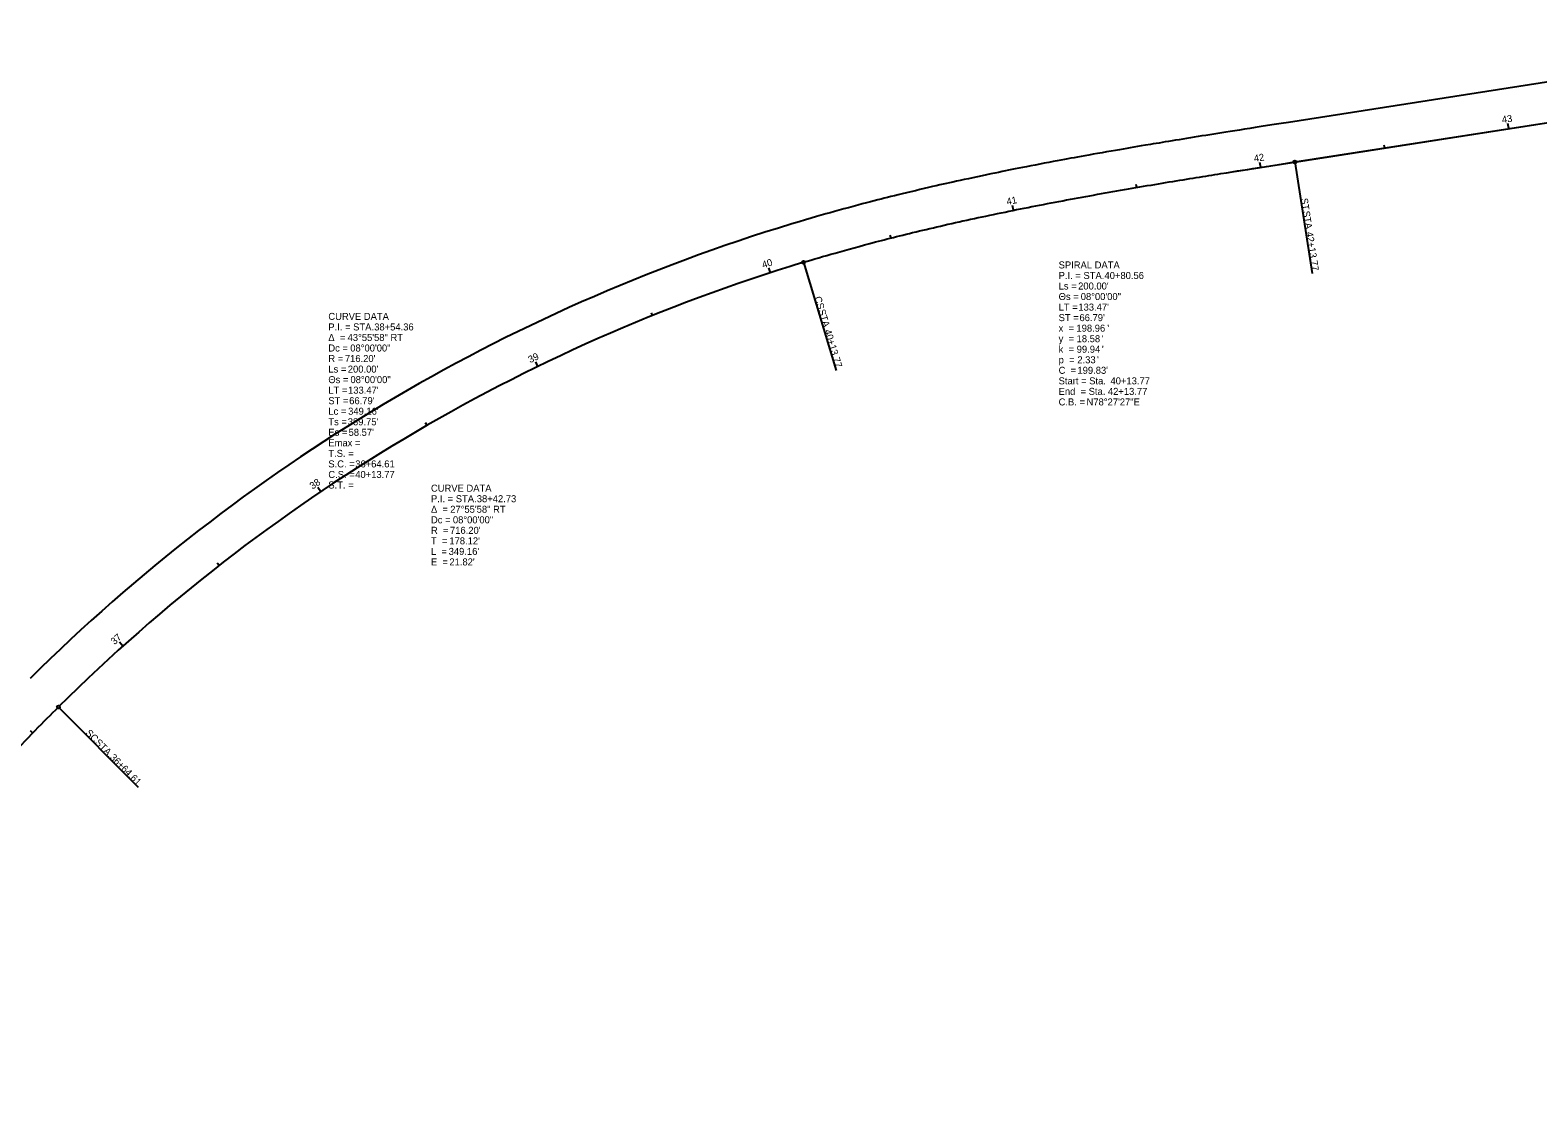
# Model space of a CAD drawing. Extents: x 219750 to 221548, y 545927 to 546568.
# Drawn here: x 220055 to 220655, y 546126 to 546549 of the extents above; entities that cross this region are included whole.
import ezdxf

# ---------------------------------------------------------------- set-up
doc = ezdxf.new("R2010")
doc.units = 0
for name, color, linetype in [('DV_X_County_Line', 7, 'Continuous'), ('DV_X_Section_VMS_Line', 7, 'Continuous'), ('RW_X_CL_100_Bearings', 7, 'Continuous'), ('RW_X_CL_100_Cardinal_Points', 7, 'Continuous'), ('RW_X_CL_100_Stations', 7, 'Continuous')]:
    doc.layers.add(name, color=color, linetype=linetype)

msp = doc.modelspace()

# ---------------------------------------------------------------- linework, layer by layer
at = {"layer": 'DV_X_County_Line'}
msp.add_line((220791.33, 546549.31), (220556.01, 546512.56), dxfattribs=at)
msp.add_arc((220570.61, 545771.41), 732.2, 106.87626, 134.80909, dxfattribs=at)
msp.add_open_spline([(220556.01, 546512.56), (220539.55, 546509.98), (220523.03, 546507.41), (220498.23, 546503.31), (220489.96, 546501.91), (220473.41, 546498.99), (220465.13, 546497.47), (220448.58, 546494.29), (220440.31, 546492.63), (220423.78, 546489.11), (220415.52, 546487.27), (220399.03, 546483.34), (220390.8, 546481.27), (220374.39, 546476.88), (220366.21, 546474.55), (220358.05, 546472.07)], degree=3, dxfattribs=at)
at = {"layer": 'DV_X_Section_VMS_Line'}
for p, q in [((220534.41, 546492.99), (220793.64, 546533.47)), ((220558.48, 546496.75), (220793.8, 546533.5))]:
    msp.add_line(p, q, dxfattribs=at)
msp.add_arc((220570.61, 545771.41), 716.2, 106.87626, 134.80909, dxfattribs=at)
msp.add_arc((220570.61, 545771.41), 716.2, 106.87626, 134.80909, dxfattribs=at)
for points in [[(220362.7, 546456.76), (220366.68, 546457.97), (220374.68, 546460.32), (220390.75, 546464.76), (220410.95, 546469.85), (220435.35, 546475.31), (220459.86, 546480.24), (220484.45, 546484.74), (220509.1, 546488.93), (220529.67, 546492.23), (220546.13, 546494.82), (220554.37, 546496.11), (220558.48, 546496.75)], [(220362.7, 546456.76), (220366.68, 546457.97), (220374.68, 546460.32), (220390.75, 546464.76), (220410.95, 546469.85), (220435.35, 546475.31), (220459.86, 546480.24), (220484.45, 546484.74), (220509.1, 546488.93), (220529.67, 546492.23), (220546.13, 546494.82), (220554.37, 546496.11), (220558.48, 546496.75)], [(219937.81, 546126.13), (219940.33, 546129.45), (219945.37, 546136.08), (219955.46, 546149.35), (219968.12, 546165.89), (219983.49, 546185.61), (219999.12, 546205.12), (220015.09, 546224.36), (220031.47, 546243.25), (220045.53, 546258.62), (220057.06, 546270.66), (220062.92, 546276.59), (220065.87, 546279.52)], [(219937.81, 546126.13), (219940.33, 546129.45), (219945.37, 546136.08), (219955.46, 546149.35), (219968.12, 546165.89), (219983.49, 546185.61), (219999.12, 546205.12), (220015.09, 546224.36), (220031.47, 546243.25), (220045.53, 546258.62), (220057.06, 546270.66), (220062.92, 546276.59), (220065.87, 546279.52)]]:
    msp.add_open_spline(points, degree=3, dxfattribs=at)
at = {"layer": 'RW_X_CL_100_Bearings'}
for p, q in [((220558.48, 546496.75), (220565.43, 546452.29)), ((220558.48, 546496.75), (220565.43, 546452.29)), ((220362.7, 546456.76), (220375.76, 546413.7)), ((220362.7, 546456.76), (220375.76, 546413.7)), ((220065.87, 546279.52), (220097.59, 546247.6)), ((220065.87, 546279.52), (220097.59, 546247.6))]:
    msp.add_line(p, q, dxfattribs=at)
for centre in [(220558.48, 546496.75), (220558.48, 546496.75), (220362.7, 546456.76), (220362.7, 546456.76), (220065.87, 546279.52), (220065.87, 546279.52)]:
    msp.add_circle(centre, 0.6, dxfattribs=at)
at = {"layer": 'RW_X_CL_100_Stations'}
for p, q in [((220643.68, 546510.05), (220643.37, 546512.03)), ((220643.68, 546510.05), (220643.37, 546512.03)), ((220594.28, 546502.34), (220594.09, 546503.52)), ((220594.28, 546502.34), (220594.09, 546503.52)), ((220544.88, 546494.62), (220544.57, 546496.6)), ((220544.88, 546494.62), (220544.57, 546496.6)), ((220495.52, 546486.61), (220495.32, 546487.79)), ((220495.52, 546486.61), (220495.32, 546487.79)), ((220446.36, 546477.5), (220445.96, 546479.46)), ((220446.36, 546477.5), (220445.96, 546479.46)), ((220397.6, 546466.45), (220397.31, 546467.62)), ((220397.6, 546466.45), (220397.31, 546467.62)), ((220349.56, 546452.64), (220348.94, 546454.54)), ((220349.56, 546452.64), (220348.94, 546454.54)), ((220302.58, 546435.56), (220302.13, 546436.67)), ((220302.58, 546435.56), (220302.13, 546436.67)), ((220256.9, 546415.24), (220256.02, 546417.04)), ((220256.9, 546415.24), (220256.02, 546417.04)), ((220212.75, 546391.79), (220212.15, 546392.83)), ((220212.75, 546391.79), (220212.15, 546392.83)), ((220170.35, 546365.32), (220169.23, 546366.98)), ((220170.35, 546365.32), (220169.23, 546366.98)), ((220129.9, 546335.95), (220129.16, 546336.9)), ((220129.9, 546335.95), (220129.16, 546336.9)), ((220091.59, 546303.83), (220090.25, 546305.32)), ((220091.59, 546303.83), (220090.25, 546305.32)), ((220055.61, 546269.12), (220054.75, 546269.96)), ((220055.61, 546269.12), (220054.75, 546269.96))]:
    msp.add_line(p, q, dxfattribs=at)

# ---------------------------------------------------------------- texts
at = {"layer": 'RW_X_CL_100_Bearings'}
for s, rotation, p in [('ST', 278.8763, (220560.81, 546482.14)), ('ST', 278.8763, (220560.81, 546482.14)), (' STA. ', 278.8763, (220561.44, 546478.07)), (' STA. ', 278.8763, (220561.44, 546478.07)), ('42+13.77', 278.8763, (220562.9, 546468.73)), ('42+13.77', 278.8763, (220562.9, 546468.73)), ('CS', 286.87626, (220367, 546442.71)), ('CS', 286.87626, (220367, 546442.71)), (' STA. ', 286.87626, (220368.25, 546438.59)), (' STA. ', 286.87626, (220368.25, 546438.59)), ('40+13.77', 286.87626, (220371, 546429.55)), ('40+13.77', 286.87626, (220371, 546429.55)), ('SC', 314.80909, (220076.45, 546268.94)), ('SC', 314.80909, (220076.45, 546268.94)), (' STA. ', 314.80909, (220079.48, 546265.88)), (' STA. ', 314.80909, (220079.48, 546265.88)), ('36+64.61', 314.80909, (220086.14, 546259.18)), ('36+64.61', 314.80909, (220086.14, 546259.18))]:
    msp.add_text(s, height=2.8, rotation=rotation, dxfattribs=at).set_placement(p)
at = {"layer": 'RW_X_CL_100_Cardinal_Points'}
for s, p in [('SPIRAL DATA', (220464.36, 546454.32)), ('SPIRAL DATA', (220464.36, 546454.32)), ('P.I. = STA. ', (220464.36, 546450.12)), ('P.I. = STA. ', (220464.36, 546450.12)), ('40+80.56', (220482.63, 546450.12)), ('40+80.56', (220482.63, 546450.12)), ('Θs = ', (220464.36, 546441.72)), ('Θs = ', (220464.36, 546441.72)), ('Ls = ', (220464.36, 546445.92)), ('Ls = ', (220464.36, 546445.92)), ("200.00'", (220472.13, 546445.92)), ("200.00'", (220472.13, 546445.92)), ('08°00\'00"', (220473.17, 546441.72)), ('08°00\'00"', (220473.17, 546441.72)), ('LT = ', (220464.36, 546437.52)), ('LT = ', (220464.36, 546437.52)), ("133.47'", (220472.22, 546437.52)), ("133.47'", (220472.22, 546437.52)), ('CURVE DATA', (220173.4, 546433.81)), ('CURVE DATA', (220173.4, 546433.81)), ('P.I. = STA. ', (220173.4, 546429.61)), ('P.I. = STA. ', (220173.4, 546429.61)), ('38+54.36', (220191.67, 546429.61)), ('38+54.36', (220191.67, 546429.61)), ('ST = ', (220464.36, 546433.32)), ('ST = ', (220464.36, 546433.32)), ('198.96', (220471.46, 546429.12)), ('198.96', (220471.46, 546429.12)), ("66.79'", (220472.67, 546433.32)), ("66.79'", (220472.67, 546433.32)), ("'", (220483.75, 546429.12)), ("'", (220483.75, 546429.12)), ('Δ  = ', (220173.4, 546425.41)), ('Δ  = ', (220173.4, 546425.41)), ('43°55\'58" RT', (220181.08, 546425.41)), ('43°55\'58" RT', (220181.08, 546425.41)), ('y  = ', (220464.36, 546424.92)), ('y  = ', (220464.36, 546424.92)), ('x  = ', (220464.36, 546429.12)), ('x  = ', (220464.36, 546429.12)), ('18.58', (220471.53, 546424.92)), ('18.58', (220471.53, 546424.92)), ("'", (220481.58, 546424.92)), ("'", (220481.58, 546424.92)), ('Dc = ', (220173.4, 546421.21)), ('Dc = ', (220173.4, 546421.21)), ('R = ', (220173.4, 546417.01)), ('R = ', (220173.4, 546417.01)), ("716.20'", (220179.99, 546417.01)), ("716.20'", (220179.99, 546417.01)), ('08°00\'00"', (220182.14, 546421.21)), ('08°00\'00"', (220182.14, 546421.21)), ('k  = ', (220464.36, 546420.72)), ('k  = ', (220464.36, 546420.72)), ('99.94', (220471.56, 546420.72)), ('99.94', (220471.56, 546420.72)), ("'", (220481.61, 546420.72)), ("'", (220481.61, 546420.72)), ('Ls = ', (220173.4, 546412.81)), ('Ls = ', (220173.4, 546412.81)), ("200.00'", (220181.16, 546412.81)), ("200.00'", (220181.16, 546412.81)), ('C  = ', (220464.36, 546412.32)), ('C  = ', (220464.36, 546412.32)), ('p  = ', (220464.36, 546416.52)), ('p  = ', (220464.36, 546416.52)), ('2.33', (220471.82, 546416.52)), ('2.33', (220471.82, 546416.52)), ("199.83'", (220471.86, 546412.32)), ("199.83'", (220471.86, 546412.32)), ("'", (220479.64, 546416.52)), ("'", (220479.64, 546416.52)), ('Θs = ', (220173.4, 546408.61)), ('Θs = ', (220173.4, 546408.61)), ('08°00\'00"', (220182.21, 546408.61)), ('08°00\'00"', (220182.21, 546408.61)), ('Start = Sta. ', (220464.36, 546408.12)), ('Start = Sta. ', (220464.36, 546408.12)), ('40+13.77', (220485.02, 546408.12)), ('40+13.77', (220485.02, 546408.12)), ('ST = ', (220173.4, 546400.21)), ('ST = ', (220173.4, 546400.21)), ('LT = ', (220173.4, 546404.41)), ('LT = ', (220173.4, 546404.41)), ("133.47'", (220181.26, 546404.41)), ("133.47'", (220181.26, 546404.41)), ("66.79'", (220181.71, 546400.21)), ("66.79'", (220181.71, 546400.21)), ('C.B. = ', (220464.36, 546399.72)), ('C.B. = ', (220464.36, 546399.72)), ('End  = Sta. ', (220464.36, 546403.92)), ('End  = Sta. ', (220464.36, 546403.92)), ('N78°27\'27"E', (220475.49, 546399.72)), ('N78°27\'27"E', (220475.49, 546399.72)), ('42+13.77', (220484, 546403.92)), ('42+13.77', (220484, 546403.92)), ('Lc = ', (220173.4, 546396.01)), ('Lc = ', (220173.4, 546396.01)), ("349.16'", (220181.28, 546396.01)), ("349.16'", (220181.28, 546396.01)), ('Ts = ', (220173.4, 546391.81)), ('Ts = ', (220173.4, 546391.81)), ('Es = ', (220173.4, 546387.61)), ('Es = ', (220173.4, 546387.61)), ("389.75'", (220181.14, 546391.81)), ("389.75'", (220181.14, 546391.81)), ("58.57'", (220181.46, 546387.61)), ("58.57'", (220181.46, 546387.61)), ('Emax = ', (220173.4, 546383.41)), ('Emax = ', (220173.4, 546383.41)), ('T.S. = ', (220173.4, 546379.21)), ('T.S. = ', (220173.4, 546379.21)), ('S.C. = ', (220173.4, 546375.01)), ('S.C. = ', (220173.4, 546375.01)), ('36+64.61', (220184.12, 546375.01)), ('36+64.61', (220184.12, 546375.01)), ('C.S. = ', (220173.4, 546370.81)), ('C.S. = ', (220173.4, 546370.81)), ('40+13.77', (220184.12, 546370.81)), ('40+13.77', (220184.12, 546370.81)), ('S.T. = ', (220173.4, 546366.61)), ('S.T. = ', (220173.4, 546366.61)), ('CURVE DATA', (220214.29, 546365.34)), ('CURVE DATA', (220214.29, 546365.34)), ('Δ  = ', (220214.29, 546356.94)), ('Δ  = ', (220214.29, 546356.94)), ('P.I. = STA. ', (220214.29, 546361.14)), ('P.I. = STA. ', (220214.29, 546361.14)), ('27°55\'58" RT', (220221.96, 546356.94)), ('27°55\'58" RT', (220221.96, 546356.94)), ('38+42.73', (220232.55, 546361.14)), ('38+42.73', (220232.55, 546361.14)), ('Dc = ', (220214.29, 546352.74)), ('Dc = ', (220214.29, 546352.74)), ('08°00\'00"', (220223.03, 546352.74)), ('08°00\'00"', (220223.03, 546352.74)), ('R  = ', (220214.29, 546348.54)), ('R  = ', (220214.29, 546348.54)), ("716.20'", (220221.87, 546348.54)), ("716.20'", (220221.87, 546348.54)), ('T  = ', (220214.29, 546344.34)), ('T  = ', (220214.29, 546344.34)), ('L  = ', (220214.29, 546340.14)), ('L  = ', (220214.29, 546340.14)), ("349.16'", (220221.33, 546340.14)), ("349.16'", (220221.33, 546340.14)), ("178.12'", (220221.62, 546344.34)), ("178.12'", (220221.62, 546344.34)), ('E  = ', (220214.29, 546335.94)), ('E  = ', (220214.29, 546335.94)), ("21.82'", (220221.63, 546335.94)), ("21.82'", (220221.63, 546335.94))]:
    msp.add_text(s, height=2.8, dxfattribs=at).set_placement(p)
at = {"layer": 'RW_X_CL_100_Stations'}
for s, rotation, p in [('43', 8.8763, (220641.16, 546512.19)), ('43', 8.8763, (220641.16, 546512.19)), ('42', 8.91423, (220542.35, 546496.75)), ('42', 8.91423, (220542.35, 546496.75)), ('41', 11.46508, (220443.87, 546479.55)), ('41', 11.46508, (220443.87, 546479.55)), ('40', 17.97799, (220346.67, 546454.33)), ('40', 17.97799, (220346.67, 546454.33)), ('39', 25.97796, (220253.83, 546416.53)), ('39', 25.97796, (220253.83, 546416.53)), ('38', 33.97793, (220167.11, 546366.15)), ('38', 33.97793, (220167.11, 546366.15)), ('37', 41.9779, (220088.21, 546304.15)), ('37', 41.9779, (220088.21, 546304.15))]:
    msp.add_text(s, height=2.8, rotation=rotation, dxfattribs=at).set_placement(p)

doc.saveas('drawing.dxf')
